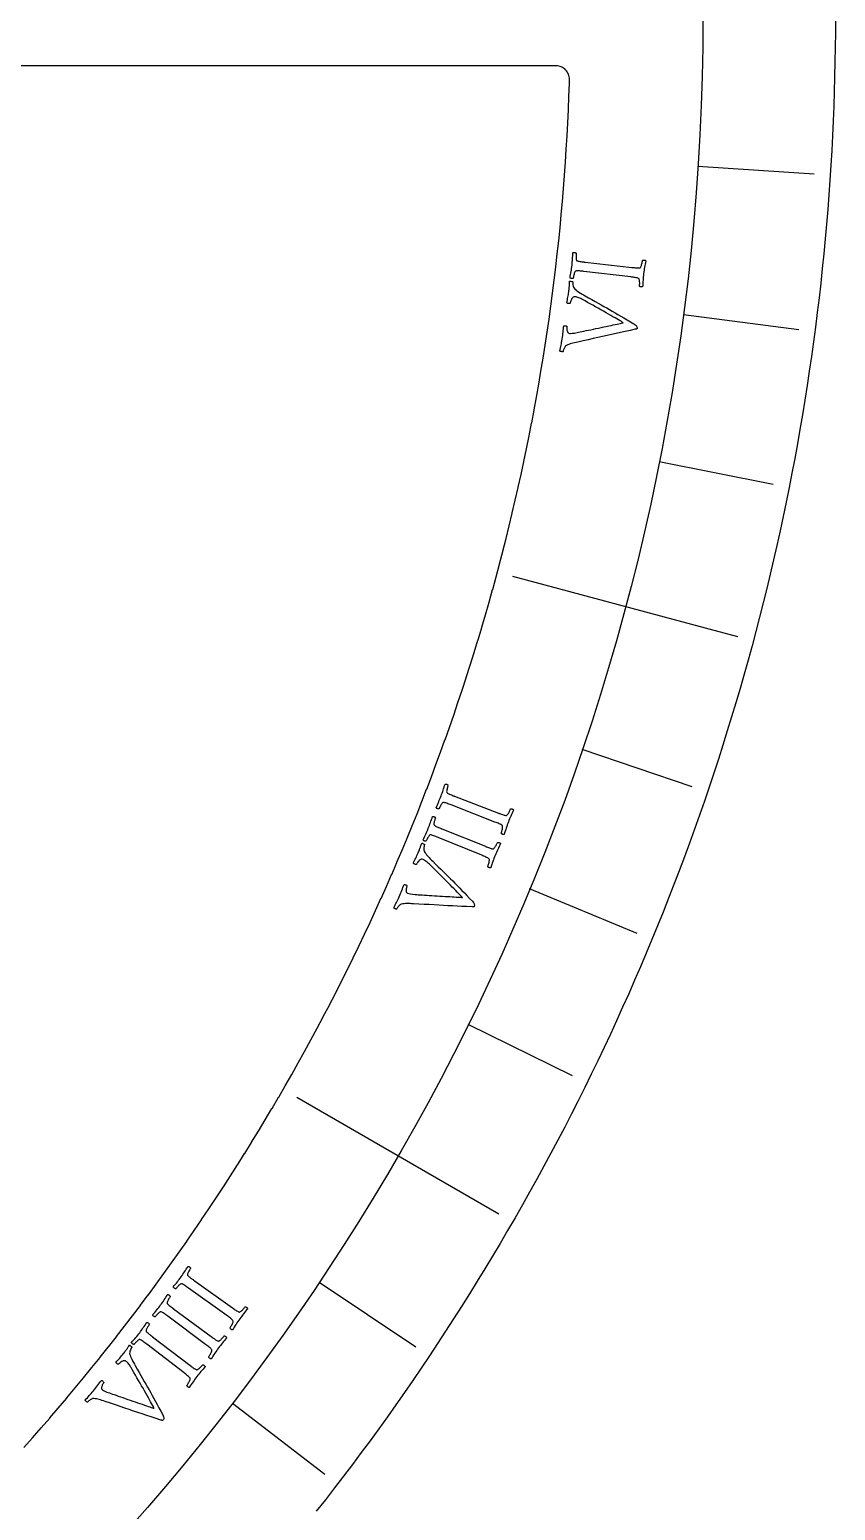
# Model space of a CAD drawing. Header units: millimetres. Extents: x -45 to 45, y -45 to 45.
# Drawn here: x 29.95 to 45, y -27.88 to -0.22 of the extents above; entities that cross this region are included whole.
import ezdxf

# ---------------------------------------------------------------- set-up
doc = ezdxf.new("R2010")
doc.units = ezdxf.units.MM
for name, color, linetype in [('CUT_INNER', 6, 'Continuous'), ('CUT_OUTER', 1, 'Continuous'), ('ENGRAVE', 7, 'Continuous'), ('ENGRAVE_FINE', 8, 'Continuous'), ('TEXT', 5, 'Continuous')]:
    doc.layers.add(name, color=color, linetype=linetype)

msp = doc.modelspace()

# ---------------------------------------------------------------- linework, layer by layer
at = {"layer": 'CUT_INNER'}
msp.add_lwpolyline([(29.8401, -26.7128), (30.0024, -26.5303), (30.0034, -26.5292), (30.1646, -26.3457), (30.1656, -26.3446), (30.3257, -26.1602), (30.3267, -26.159), (30.4857, -25.9736), (30.4867, -25.9724), (30.6445, -25.786), (30.6454, -25.7849), (30.8021, -25.5975), (30.8031, -25.5963), (30.9586, -25.408), (30.9596, -25.4069), (31.1139, -25.2176), (31.1149, -25.2164), (31.268, -25.0262), (31.269, -25.025), (31.421, -24.8339), (31.422, -24.8327), (31.5728, -24.6406), (31.5737, -24.6394), (31.7234, -24.4464), (31.7243, -24.4452), (31.8728, -24.2513), (31.8737, -24.2501), (32.021, -24.0553), (32.0219, -24.0541), (32.168, -23.8584), (32.1689, -23.8571), (32.3138, -23.6605), (32.3147, -23.6593), (32.4584, -23.4618), (32.4593, -23.4606), (32.6017, -23.2622), (32.6026, -23.261), (32.7438, -23.0617), (32.7447, -23.0605), (32.8847, -22.8604), (32.8856, -22.8591), (33.0244, -22.6582), (33.0252, -22.6569), (33.1628, -22.4551), (33.1636, -22.4539), (33.2999, -22.2512), (33.3008, -22.2499), (33.4358, -22.0465), (33.4367, -22.0452), (33.5705, -21.8409), (33.5713, -21.8396), (33.7039, -21.6345), (33.7047, -21.6332), (33.836, -21.4273), (33.8368, -21.426), (33.9668, -21.2193), (33.9676, -21.218), (34.0964, -21.0105), (34.0972, -21.0092), (34.2246, -20.8009), (34.2254, -20.7996), (34.3516, -20.5905), (34.3524, -20.5892), (34.4773, -20.3793), (34.4781, -20.378), (34.6017, -20.1674), (34.6025, -20.166), (34.7248, -19.9547), (34.7256, -19.9534), (34.8466, -19.7412), (34.8474, -19.7399), (34.9671, -19.5271), (34.9678, -19.5257), (35.0862, -19.3121), (35.087, -19.3108), (35.2041, -19.0965), (35.2048, -19.0951), (35.3206, -18.8801), (35.3213, -18.8788), (35.4358, -18.663), (35.4365, -18.6617), (35.5496, -18.4453), (35.5503, -18.4439), (35.6621, -18.2268), (35.6628, -18.2254), (35.7733, -18.0076), (35.774, -18.0062), (35.8831, -17.7878), (35.8838, -17.7864), (35.9916, -17.5673), (35.9922, -17.5659), (36.0987, -17.3461), (36.0994, -17.3447), (36.2044, -17.1243), (36.2051, -17.1229), (36.3088, -16.9018), (36.3095, -16.9004), (36.4119, -16.6787), (36.4125, -16.6773), (36.5135, -16.455), (36.5141, -16.4536), (36.6138, -16.2306), (36.6144, -16.2292), (36.7127, -16.0057), (36.7133, -16.0042), (36.8102, -15.7801), (36.8108, -15.7787), (36.9063, -15.5539), (36.9069, -15.5525), (37.0011, -15.3272), (37.0017, -15.3258), (37.0944, -15.0999), (37.095, -15.0984), (37.1864, -14.872), (37.187, -14.8705), (37.2769, -14.6435), (37.2775, -14.6421), (37.3661, -14.4145), (37.3666, -14.4131), (37.4538, -14.185), (37.4544, -14.1835), (37.5402, -13.9549), (37.5407, -13.9534), (37.6251, -13.7243), (37.6256, -13.7228), (37.7086, -13.4932), (37.7091, -13.4917), (37.7907, -13.2615), (37.7912, -13.2601), (37.8713, -13.0294), (37.8718, -13.028), (37.9506, -12.7968), (37.951, -12.7953), (38.0284, -12.5637), (38.0288, -12.5622), (38.1047, -12.3301), (38.1052, -12.3286), (38.1797, -12.0961), (38.1801, -12.0946), (38.2532, -11.8616), (38.2536, -11.8601), (38.3252, -11.6266), (38.3257, -11.6252), (38.3959, -11.3913), (38.3963, -11.3898), (38.465, -11.1554), (38.4655, -11.154), (38.5328, -10.9192), (38.5332, -10.9177), (38.599, -10.6826), (38.5994, -10.6811), (38.6638, -10.4455), (38.6642, -10.4441), (38.7272, -10.2081), (38.7276, -10.2066), (38.7891, -9.9703), (38.7895, -9.9688), (38.8496, -9.7321), (38.8499, -9.7306), (38.9085, -9.4935), (38.9089, -9.492), (38.9661, -9.2546), (38.9664, -9.2531), (39.0221, -9.0154), (39.0225, -9.0139), (39.0767, -8.7758), (39.077, -8.7743), (39.1298, -8.5358), (39.1301, -8.5343), (39.1814, -8.2956), (39.1818, -8.2941), (39.2316, -8.055), (39.2319, -8.0535), (39.2803, -7.8141), (39.2806, -7.8126), (39.3275, -7.573), (39.3278, -7.5714), (39.3732, -7.3315), (39.3735, -7.33), (39.4175, -7.0898), (39.4177, -7.0883), (39.4602, -6.8478), (39.4605, -6.8463), (39.5015, -6.6055), (39.5018, -6.604), (39.5413, -6.363), (39.5415, -6.3615), (39.5796, -6.1203), (39.5798, -6.1188), (39.6164, -5.8773), (39.6166, -5.8758), (39.6517, -5.6341), (39.6519, -5.6326), (39.6855, -5.3907), (39.6858, -5.3892), (39.7179, -5.1471), (39.7181, -5.1456), (39.7487, -4.9033), (39.7489, -4.9018), (39.778, -4.6593), (39.7782, -4.6578), (39.8059, -4.4152), (39.8061, -4.4136), (39.8322, -4.1708), (39.8324, -4.1693), (39.8571, -3.9263), (39.8572, -3.9248), (39.8804, -3.6817), (39.8806, -3.6802), (39.9023, -3.4369), (39.9024, -3.4354), (39.9226, -3.192), (39.9227, -3.1905), (39.9414, -2.947), (39.9415, -2.9455), (39.9588, -2.7019), (39.9589, -2.7004), (39.9746, -2.4567), (39.9747, -2.4551), (39.9889, -2.2113), (39.989, -2.2098), (40.0017, -1.9659), (40.0018, -1.9644), (40.013, -1.7204), (40.0131, -1.7189), (40.0228, -1.4749), (40.0229, -1.4734), (40.0311, -1.2293), (40.0312, -1.2278), (40.0331, -1.1569), (40.0326, -1.1319), (40.0295, -1.1072), (40.024, -1.0828), (40.0161, -1.0591), (40.0059, -1.0364), (39.9935, -1.0147), (39.9789, -0.9944), (39.9624, -0.9757), (39.9441, -0.9587), (39.9243, -0.9436), (39.903, -0.9305), (39.8805, -0.9197), (39.857, -0.9111), (39.8328, -0.905), (39.8082, -0.9012), (39.7832, -0.9), (29.2048, -0.9)], dxfattribs=at)
at = {"layer": 'CUT_OUTER'}
msp.add_lwpolyline([(45, 0), (44.9992, -0.2761), (44.9966, -0.5522), (44.9924, -0.8283), (44.9864, -1.1044), (44.9861, -1.1184), (44.9788, -1.3796), (44.9695, -1.6556), (44.9585, -1.9315), (44.9458, -2.2073), (44.9314, -2.483), (44.9154, -2.7587), (44.8976, -3.0342), (44.8781, -3.3096), (44.857, -3.5849), (44.8341, -3.8601), (44.8096, -4.1351), (44.7834, -4.41), (44.7555, -4.6847), (44.7259, -4.9592), (44.6946, -5.2336), (44.6617, -5.5077), (44.627, -5.7817), (44.5907, -6.0554), (44.5527, -6.3289), (44.5131, -6.6021), (44.4717, -6.8751), (44.4287, -7.1479), (44.384, -7.4203), (44.3376, -7.6925), (44.2896, -7.9644), (44.2399, -8.236), (44.1885, -8.5073), (44.1355, -8.7783), (44.0808, -9.049), (44.0244, -9.3193), (43.9664, -9.5892), (43.9068, -9.8588), (43.8454, -10.128), (43.7825, -10.3969), (43.7179, -10.6653), (43.6516, -10.9334), (43.5837, -11.201), (43.5141, -11.4682), (43.4429, -11.735), (43.3701, -12.0013), (43.2957, -12.2672), (43.2196, -12.5327), (43.1419, -12.7976), (43.0625, -13.0621), (42.9816, -13.3261), (42.899, -13.5895), (42.8148, -13.8525), (42.729, -14.115), (42.6416, -14.3769), (42.5526, -14.6382), (42.462, -14.8991), (42.3697, -15.1593), (42.2759, -15.419), (42.1805, -15.6781), (42.0835, -15.9366), (41.9849, -16.1946), (41.8848, -16.4519), (41.7831, -16.7086), (41.6797, -16.9646), (41.5749, -17.22), (41.4684, -17.4748), (41.3604, -17.7289), (41.2509, -17.9824), (41.1397, -18.2352), (41.0271, -18.4872), (40.9129, -18.7386), (40.7971, -18.9893), (40.6798, -19.2393), (40.561, -19.4885), (40.4407, -19.737), (40.3188, -19.9848), (40.1954, -20.2318), (40.0705, -20.4781), (39.9441, -20.7236), (39.8162, -20.9683), (39.6868, -21.2122), (39.5559, -21.4553), (39.4235, -21.6976), (39.2896, -21.9391), (39.1543, -22.1798), (39.0175, -22.4196), (38.8792, -22.6586), (38.7394, -22.8967), (38.5982, -23.134), (38.4555, -23.3704), (38.3114, -23.6059), (38.1658, -23.8405), (38.0188, -24.0742), (37.8704, -24.3071), (37.7205, -24.539), (37.5692, -24.77), (37.4166, -25), (37.2625, -25.2291), (37.1069, -25.4573), (36.95, -25.6845), (36.7918, -25.9107), (36.6321, -26.136), (36.471, -26.3603), (36.3086, -26.5836), (36.1448, -26.8059), (35.9796, -27.0271), (35.8131, -27.2474), (35.6453, -27.4666), (35.4761, -27.6848), (35.3055, -27.902)], dxfattribs=at)
at = {"layer": 'ENGRAVE'}
for points in [[(43.1769, -11.5692), (38.9751, -10.4433)], [(38.7113, -22.35), (34.9441, -20.175)]]:
    msp.add_lwpolyline(points, dxfattribs=at)
msp.add_circle((0, 0), 42.525, dxfattribs=at)
at = {"layer": 'ENGRAVE_FINE'}
for points in [[(44.6043, -2.9235), (42.434, -2.7813)], [(44.3176, -5.8345), (42.1612, -5.5506)], [(43.8411, -8.7205), (41.7079, -8.2962)], [(42.3278, -14.3683), (40.2682, -13.6692)], [(41.2974, -17.1059), (39.288, -16.2736)], [(40.0902, -19.7703), (38.1395, -18.8083)], [(37.1667, -24.834), (35.3582, -23.6256)], [(35.4629, -27.2116), (33.7374, -25.8876)]]:
    msp.add_lwpolyline(points, dxfattribs=at)
at = {"layer": 'TEXT'}
for points in [[(40.081, -4.6267), (40.0842, -4.5973), (40.087, -4.5681), (40.0892, -4.5394), (40.0911, -4.5109), (40.0927, -4.4824), (40.0946, -4.4532), (40.0966, -4.4233), (40.0989, -4.3929), (40.1042, -4.3899), (40.111, -4.3883), (40.1193, -4.3879), (40.1289, -4.3889), (40.1385, -4.3908), (40.1465, -4.3932), (40.1528, -4.396), (40.1575, -4.3993), (40.1568, -4.4067), (40.1563, -4.4168), (40.1559, -4.4294), (40.1556, -4.4447), (40.1556, -4.461), (40.156, -4.4768), (40.1569, -4.4922), (40.1582, -4.5071), (40.1603, -4.5203), (40.1635, -4.5305), (40.1679, -4.5377), (40.1733, -4.542), (40.1843, -4.546), (40.1968, -4.5495), (40.2111, -4.5526), (40.2269, -4.5553), (40.244, -4.5577), (40.2619, -4.56), (40.2805, -4.5623), (40.3, -4.5646), (40.3031, -4.565), (40.3063, -4.5653), (40.3094, -4.5657), (40.3125, -4.566), (40.3157, -4.5664), (40.3188, -4.5667), (40.322, -4.5671), (40.3251, -4.5674), (41.1972, -4.6662), (41.2004, -4.6666), (41.2035, -4.6669), (41.2066, -4.6673), (41.2098, -4.6676), (41.2129, -4.668), (41.2161, -4.6684), (41.2192, -4.6687), (41.2223, -4.6691), (41.2418, -4.6712), (41.2603, -4.6731), (41.2779, -4.6748), (41.2946, -4.6762), (41.3102, -4.6771), (41.3244, -4.6772), (41.3373, -4.6764), (41.3488, -4.6749), (41.3543, -4.6717), (41.3599, -4.6654), (41.3656, -4.6559), (41.3714, -4.6433), (41.3769, -4.6287), (41.3819, -4.6135), (41.3862, -4.5977), (41.39, -4.5813), (41.393, -4.5659), (41.3954, -4.5531), (41.3972, -4.5428), (41.3982, -4.5352), (41.4035, -4.5329), (41.4103, -4.5315), (41.4185, -4.5308), (41.4283, -4.531), (41.438, -4.5322), (41.4459, -4.5343), (41.4522, -4.5375), (41.4568, -4.5416), (41.4513, -4.5728), (41.446, -4.6033), (41.4409, -4.6331), (41.436, -4.6623), (41.4313, -4.6913), (41.427, -4.7208), (41.4229, -4.7508), (41.4192, -4.7812), (41.416, -4.8109), (41.4131, -4.8409), (41.4105, -4.8712), (41.4083, -4.9018), (41.4063, -4.9327), (41.4044, -4.9639), (41.4025, -4.9954), (41.4007, -5.0272), (41.3953, -5.0302), (41.3885, -5.0319), (41.3802, -5.0321), (41.3706, -5.031), (41.361, -5.029), (41.3531, -5.0265), (41.3468, -5.0235), (41.3422, -5.0201), (41.3429, -5.0124), (41.3436, -5.0021), (41.3442, -4.9891), (41.3447, -4.9734), (41.3448, -4.9565), (41.3442, -4.9399), (41.3429, -4.9237), (41.3409, -4.9077), (41.3381, -4.8937), (41.3347, -4.8832), (41.3307, -4.8763), (41.3259, -4.8729), (41.3129, -4.8675), (41.2979, -4.8629), (41.281, -4.859), (41.2622, -4.8558), (41.242, -4.8529), (41.221, -4.8501), (41.1992, -4.8473), (41.1766, -4.8446), (40.3049, -4.7421), (40.2823, -4.7395), (40.2602, -4.7371), (40.2388, -4.7349), (40.2181, -4.7329), (40.1985, -4.7316), (40.1809, -4.7314), (40.1651, -4.7323), (40.1511, -4.7343), (40.1449, -4.7364), (40.1391, -4.742), (40.1336, -4.7511), (40.1286, -4.7638), (40.1238, -4.7785), (40.1195, -4.7936), (40.1154, -4.8091), (40.1117, -4.825), (40.1085, -4.8399), (40.106, -4.8523), (40.1042, -4.8622), (40.1031, -4.8696), (40.0978, -4.8718), (40.0911, -4.8731), (40.0828, -4.8736), (40.073, -4.8732), (40.0634, -4.872), (40.0554, -4.8698), (40.0492, -4.8666), (40.0446, -4.8625), (40.0494, -4.8322), (40.0543, -4.8021), (40.0593, -4.7723), (40.0643, -4.7427), (40.0691, -4.7134), (40.0736, -4.6843), (40.0775, -4.6554), (40.081, -4.6267)], [(39.8979, -6.0043), (39.9026, -5.972), (39.9067, -5.9402), (39.9104, -5.9087), (39.9136, -5.8778), (39.9165, -5.8472), (39.9196, -5.8169), (39.9227, -5.7868), (39.9259, -5.757), (39.9312, -5.756), (39.9385, -5.756), (39.9476, -5.7568), (39.9586, -5.7586), (39.9691, -5.761), (39.9767, -5.7636), (39.9816, -5.7664), (39.9836, -5.7695), (39.9831, -5.775), (39.9829, -5.7832), (39.983, -5.7942), (39.9833, -5.8079), (39.9843, -5.823), (39.9864, -5.8378), (39.9896, -5.8524), (39.9939, -5.8667), (40, -5.8794), (40.0084, -5.8892), (40.0193, -5.8958), (40.0327, -5.8995), (40.0541, -5.9003), (40.0851, -5.8978), (40.1256, -5.892), (40.1756, -5.8829), (40.2016, -5.8776), (40.2317, -5.8715), (40.2658, -5.8645), (40.3038, -5.8566), (40.3449, -5.8481), (40.388, -5.8391), (40.4331, -5.8298), (40.4803, -5.8201), (40.5285, -5.8101), (40.5767, -5.8), (40.625, -5.7896), (40.6733, -5.7791), (40.7206, -5.7688), (40.7659, -5.7589), (40.8094, -5.7495), (40.8509, -5.7407), (40.8896, -5.7324), (40.9246, -5.725), (40.9558, -5.7183), (40.9834, -5.7124), (41.0062, -5.7076), (41.0231, -5.7039), (41.0342, -5.7013), (41.0393, -5.7), (41.0327, -5.6957), (41.0205, -5.6883), (41.0028, -5.6777), (40.9795, -5.664), (40.9517, -5.6477), (40.9203, -5.6295), (40.8853, -5.6094), (40.8466, -5.5873), (40.8052, -5.5637), (40.7616, -5.5389), (40.716, -5.513), (40.6682, -5.4859), (40.6192, -5.4581), (40.5697, -5.4303), (40.5199, -5.4022), (40.4697, -5.3741), (40.4201, -5.3464), (40.3719, -5.3195), (40.3251, -5.2936), (40.2798, -5.2685), (40.2627, -5.2592), (40.2451, -5.2504), (40.2268, -5.242), (40.2079, -5.2341), (40.1894, -5.2271), (40.1724, -5.2216), (40.1567, -5.2177), (40.1424, -5.2152), (40.1266, -5.2148), (40.1123, -5.2183), (40.0997, -5.2254), (40.0888, -5.2362), (40.0792, -5.2493), (40.0709, -5.263), (40.0639, -5.2774), (40.058, -5.2924), (40.0534, -5.3067), (40.0498, -5.3186), (40.0473, -5.3282), (40.0459, -5.3355), (40.0421, -5.3386), (40.036, -5.3404), (40.0275, -5.3408), (40.0167, -5.3399), (40.0057, -5.3379), (39.9969, -5.3352), (39.9901, -5.3317), (39.9854, -5.3274), (39.9902, -5.3004), (39.9949, -5.2742), (39.9996, -5.2488), (40.0044, -5.2242), (40.009, -5.1995), (40.0133, -5.174), (40.0173, -5.1477), (40.0209, -5.1206), (40.0237, -5.0983), (40.026, -5.0785), (40.0279, -5.0611), (40.0293, -5.046), (40.0305, -5.0322), (40.0315, -5.0186), (40.0323, -5.005), (40.033, -4.9916), (40.0337, -4.9774), (40.0346, -4.9617), (40.0357, -4.9445), (40.0369, -4.9258), (40.0423, -4.9248), (40.0498, -4.9248), (40.0592, -4.9258), (40.0706, -4.9278), (40.0814, -4.9303), (40.0891, -4.9327), (40.0936, -4.9349), (40.0949, -4.9371), (40.0945, -4.9452), (40.095, -4.9575), (40.0963, -4.974), (40.0984, -4.9945), (40.1023, -5.0162), (40.1091, -5.0361), (40.1188, -5.0541), (40.1313, -5.0703), (40.1432, -5.0819), (40.1602, -5.0955), (40.1824, -5.1113), (40.2098, -5.1291), (40.2394, -5.1476), (40.2686, -5.165), (40.2971, -5.1816), (40.3252, -5.1971), (40.3902, -5.2331), (40.4524, -5.2677), (40.5119, -5.3009), (40.5686, -5.3326), (40.6235, -5.3633), (40.6773, -5.3938), (40.7301, -5.4239), (40.7819, -5.4536), (40.8336, -5.4835), (40.8863, -5.514), (40.94, -5.5451), (40.9947, -5.5767), (41.0512, -5.6097), (41.1107, -5.6448), (41.1731, -5.6819), (41.2383, -5.7212), (41.2553, -5.7323), (41.2692, -5.7434), (41.2799, -5.7545), (41.2874, -5.7655), (41.2923, -5.7765), (41.2955, -5.7873), (41.2968, -5.798), (41.2962, -5.8086), (41.2949, -5.8115), (41.292, -5.8139), (41.2874, -5.8158), (41.2812, -5.8172), (41.2746, -5.8184), (41.2689, -5.8198), (41.2641, -5.8212), (41.2602, -5.8228), (41.1662, -5.8443), (41.0754, -5.8648), (40.9877, -5.8845), (40.9032, -5.9033), (40.8199, -5.9216), (40.736, -5.9401), (40.6513, -5.9585), (40.5659, -5.977), (40.478, -5.9961), (40.3856, -6.0164), (40.2888, -6.0379), (40.1875, -6.0605), (40.1564, -6.0672), (40.1269, -6.0741), (40.0989, -6.081), (40.0726, -6.088), (40.0475, -6.0955), (40.0234, -6.1038), (40.0002, -6.1128), (39.9779, -6.1226), (39.969, -6.1275), (39.9606, -6.1346), (39.9527, -6.1438), (39.9452, -6.1551), (39.9384, -6.1676), (39.9323, -6.18), (39.9271, -6.1924), (39.9226, -6.2048), (39.919, -6.2164), (39.9161, -6.2264), (39.9139, -6.2349), (39.9126, -6.2418), (39.9107, -6.2424), (39.9053, -6.2422), (39.8965, -6.2412), (39.8842, -6.2394), (39.8718, -6.2373), (39.8627, -6.2355), (39.8569, -6.234), (39.8544, -6.2327), (39.8606, -6.1998), (39.8665, -6.1698), (39.8721, -6.1428), (39.8773, -6.1187), (39.8824, -6.0946), (39.8876, -6.0675), (39.8927, -6.0374), (39.8979, -6.0043)], [(37.6361, -14.5403), (37.6466, -14.5125), (37.6565, -14.4851), (37.666, -14.4578), (37.6749, -14.4307), (37.6837, -14.4035), (37.6928, -14.3757), (37.7023, -14.3473), (37.7121, -14.3184), (37.718, -14.3169), (37.725, -14.317), (37.7331, -14.3187), (37.7422, -14.3221), (37.751, -14.3264), (37.7581, -14.3306), (37.7635, -14.3349), (37.7672, -14.3393), (37.7647, -14.3464), (37.7617, -14.3559), (37.7581, -14.3681), (37.754, -14.3828), (37.7499, -14.3985), (37.7463, -14.414), (37.7433, -14.4291), (37.7408, -14.4438), (37.7396, -14.4571), (37.7401, -14.4678), (37.7425, -14.4759), (37.7467, -14.4814), (37.7563, -14.488), (37.7676, -14.4946), (37.7806, -14.5012), (37.7952, -14.5077), (37.8112, -14.5143), (37.8279, -14.5211), (37.8454, -14.528), (37.8636, -14.5351), (37.8666, -14.5362), (37.8695, -14.5374), (37.8725, -14.5385), (37.8754, -14.5396), (37.8784, -14.5408), (37.8813, -14.5419), (37.8843, -14.543), (37.8872, -14.5442), (38.7066, -14.8587), (38.7096, -14.8598), (38.7125, -14.861), (38.7155, -14.8621), (38.7184, -14.8632), (38.7214, -14.8644), (38.7243, -14.8655), (38.7273, -14.8666), (38.7302, -14.8678), (38.7485, -14.8747), (38.7659, -14.8812), (38.7826, -14.8872), (38.7984, -14.8928), (38.8133, -14.8976), (38.827, -14.9012), (38.8396, -14.9037), (38.8512, -14.9051), (38.8573, -14.9035), (38.8643, -14.8988), (38.8722, -14.891), (38.881, -14.8802), (38.89, -14.8675), (38.8986, -14.854), (38.9068, -14.8398), (38.9145, -14.8249), (38.9214, -14.8107), (38.9269, -14.7989), (38.9311, -14.7895), (38.9341, -14.7824), (38.9397, -14.7815), (38.9467, -14.7817), (38.9548, -14.7832), (38.9643, -14.7859), (38.9733, -14.7894), (38.9805, -14.7935), (38.9858, -14.7981), (38.9892, -14.8033), (38.976, -14.832), (38.9633, -14.8602), (38.9508, -14.8878), (38.9387, -14.9148), (38.9269, -14.9418), (38.9153, -14.9693), (38.9039, -14.9972), (38.8927, -15.0257), (38.8821, -15.0537), (38.8718, -15.082), (38.8617, -15.1107), (38.8518, -15.1398), (38.8421, -15.1692), (38.8324, -15.1989), (38.8227, -15.2289), (38.813, -15.2592), (38.807, -15.2608), (38.8, -15.2606), (38.7919, -15.2588), (38.7829, -15.2553), (38.7741, -15.251), (38.7671, -15.2466), (38.7618, -15.2421), (38.7581, -15.2376), (38.7608, -15.2304), (38.764, -15.2206), (38.7678, -15.2081), (38.7723, -15.193), (38.7766, -15.1767), (38.7802, -15.1605), (38.783, -15.1445), (38.785, -15.1285), (38.7859, -15.1143), (38.7853, -15.1033), (38.7831, -15.0955), (38.7793, -15.091), (38.7681, -15.0826), (38.7548, -15.0744), (38.7394, -15.0663), (38.722, -15.0585), (38.7031, -15.0507), (38.6835, -15.0427), (38.6631, -15.0345), (38.6419, -15.0262), (37.8239, -14.7081), (37.8026, -14.6999), (37.7819, -14.6921), (37.7617, -14.6846), (37.7421, -14.6774), (37.7235, -14.6712), (37.7065, -14.6666), (37.691, -14.6635), (37.6769, -14.662), (37.6704, -14.6625), (37.6634, -14.6664), (37.6558, -14.6739), (37.6477, -14.6849), (37.6394, -14.6979), (37.6314, -14.7114), (37.6236, -14.7254), (37.616, -14.7399), (37.6092, -14.7536), (37.6037, -14.7649), (37.5994, -14.7741), (37.5965, -14.7809), (37.5909, -14.7817), (37.584, -14.7813), (37.5758, -14.7796), (37.5665, -14.7769), (37.5574, -14.7732), (37.5503, -14.7691), (37.545, -14.7645), (37.5417, -14.7594), (37.5539, -14.7312), (37.5662, -14.7033), (37.5785, -14.6757), (37.5908, -14.6484), (37.6028, -14.6212), (37.6144, -14.5941), (37.6255, -14.5671), (37.6361, -14.5403)], [(37.3971, -15.1444), (37.408, -15.1168), (37.4184, -15.0895), (37.4283, -15.0624), (37.4376, -15.0355), (37.4469, -15.0084), (37.4565, -14.9807), (37.4664, -14.9525), (37.4766, -14.9238), (37.4826, -14.9223), (37.4896, -14.9225), (37.4976, -14.9244), (37.5067, -14.928), (37.5154, -14.9323), (37.5224, -14.9367), (37.5278, -14.9411), (37.5314, -14.9456), (37.5288, -14.9526), (37.5256, -14.9621), (37.5219, -14.9742), (37.5175, -14.9888), (37.5132, -15.0045), (37.5094, -15.0199), (37.5061, -15.0349), (37.5034, -15.0497), (37.5019, -15.0629), (37.5023, -15.0736), (37.5045, -15.0817), (37.5087, -15.0873), (37.5181, -15.0941), (37.5293, -15.1009), (37.5422, -15.1076), (37.5567, -15.1144), (37.5726, -15.1213), (37.5892, -15.1283), (37.6065, -15.1355), (37.6247, -15.1429), (37.6276, -15.1441), (37.6306, -15.1452), (37.6335, -15.1464), (37.6364, -15.1476), (37.6394, -15.1488), (37.6423, -15.1499), (37.6452, -15.1511), (37.6481, -15.1523), (38.4624, -15.48), (38.4653, -15.4812), (38.4682, -15.4824), (38.4712, -15.4836), (38.4741, -15.4847), (38.477, -15.4859), (38.48, -15.4871), (38.4829, -15.4883), (38.4858, -15.4894), (38.504, -15.4967), (38.5213, -15.5034), (38.5378, -15.5097), (38.5536, -15.5156), (38.5684, -15.5206), (38.582, -15.5245), (38.5946, -15.5272), (38.6061, -15.5287), (38.6123, -15.5272), (38.6194, -15.5226), (38.6274, -15.515), (38.6364, -15.5043), (38.6456, -15.4917), (38.6544, -15.4784), (38.6628, -15.4643), (38.6708, -15.4495), (38.6779, -15.4355), (38.6836, -15.4238), (38.688, -15.4144), (38.691, -15.4073), (38.6967, -15.4065), (38.7036, -15.4069), (38.7118, -15.4085), (38.7211, -15.4113), (38.7301, -15.415), (38.7373, -15.4192), (38.7425, -15.4239), (38.7458, -15.4291), (38.7322, -15.4577), (38.719, -15.4856), (38.7061, -15.513), (38.6935, -15.5398), (38.6813, -15.5666), (38.6692, -15.5939), (38.6574, -15.6217), (38.6457, -15.65), (38.6347, -15.6778), (38.6239, -15.7059), (38.6133, -15.7344), (38.603, -15.7634), (38.5928, -15.7926), (38.5827, -15.8222), (38.5725, -15.852), (38.5623, -15.8822), (38.5563, -15.8836), (38.5492, -15.8834), (38.5412, -15.8815), (38.5322, -15.8778), (38.5235, -15.8733), (38.5166, -15.8688), (38.5113, -15.8643), (38.5078, -15.8597), (38.5105, -15.8525), (38.5139, -15.8427), (38.5179, -15.8303), (38.5226, -15.8153), (38.5272, -15.7991), (38.5311, -15.783), (38.5341, -15.767), (38.5364, -15.7511), (38.5375, -15.7368), (38.5371, -15.7258), (38.535, -15.718), (38.5313, -15.7135), (38.5202, -15.7049), (38.507, -15.6964), (38.4918, -15.6881), (38.4745, -15.68), (38.4558, -15.6719), (38.4363, -15.6636), (38.416, -15.6551), (38.395, -15.6465), (37.5822, -15.3152), (37.561, -15.3067), (37.5404, -15.2985), (37.5204, -15.2907), (37.5009, -15.2832), (37.4824, -15.2767), (37.4655, -15.2718), (37.45, -15.2685), (37.436, -15.2668), (37.4294, -15.2671), (37.4223, -15.271), (37.4146, -15.2783), (37.4064, -15.2892), (37.3979, -15.3021), (37.3897, -15.3154), (37.3816, -15.3293), (37.3738, -15.3437), (37.3668, -15.3572), (37.361, -15.3685), (37.3567, -15.3776), (37.3537, -15.3844), (37.348, -15.385), (37.3411, -15.3845), (37.333, -15.3828), (37.3237, -15.3798), (37.3147, -15.376), (37.3076, -15.3718), (37.3024, -15.3671), (37.2992, -15.3619), (37.3119, -15.334), (37.3246, -15.3063), (37.3373, -15.2789), (37.3501, -15.2517), (37.3625, -15.2248), (37.3745, -15.1979), (37.3861, -15.1711), (37.3971, -15.1444)], [(36.8534, -16.4233), (36.8665, -16.3934), (36.879, -16.3638), (36.8909, -16.3345), (36.9022, -16.3055), (36.9132, -16.2768), (36.9242, -16.2484), (36.9352, -16.2203), (36.9462, -16.1924), (36.9517, -16.1929), (36.9587, -16.1948), (36.9672, -16.198), (36.9773, -16.2027), (36.9868, -16.2077), (36.9935, -16.2123), (36.9974, -16.2163), (36.9985, -16.2198), (36.9967, -16.225), (36.9943, -16.2328), (36.9914, -16.2435), (36.9881, -16.2568), (36.985, -16.2716), (36.9831, -16.2864), (36.9823, -16.3013), (36.9826, -16.3163), (36.985, -16.3302), (36.9906, -16.3418), (36.9993, -16.3511), (37.0112, -16.3582), (37.0317, -16.3647), (37.0621, -16.3706), (37.1027, -16.3758), (37.1533, -16.3803), (37.1799, -16.3822), (37.2105, -16.3843), (37.2452, -16.3866), (37.284, -16.3891), (37.3258, -16.3919), (37.3697, -16.3947), (37.4157, -16.3978), (37.4638, -16.401), (37.5129, -16.4042), (37.5621, -16.4073), (37.6114, -16.4102), (37.6607, -16.413), (37.709, -16.4156), (37.7554, -16.4182), (37.7998, -16.4207), (37.8421, -16.4232), (37.8816, -16.4256), (37.9173, -16.4278), (37.9492, -16.4297), (37.9774, -16.4314), (38.0007, -16.4328), (38.018, -16.4337), (38.0293, -16.4342), (38.0346, -16.4343), (38.0293, -16.4284), (38.0196, -16.418), (38.0053, -16.4031), (37.9865, -16.3837), (37.9641, -16.3606), (37.9386, -16.3346), (37.9103, -16.3059), (37.8789, -16.2743), (37.8453, -16.2405), (37.8099, -16.205), (37.7728, -16.1678), (37.734, -16.129), (37.6941, -16.0892), (37.6539, -16.0491), (37.6134, -16.0088), (37.5725, -15.9683), (37.532, -15.9283), (37.4927, -15.8896), (37.4546, -15.8521), (37.4176, -15.8159), (37.4036, -15.8024), (37.3889, -15.7892), (37.3735, -15.7763), (37.3575, -15.7636), (37.3415, -15.752), (37.3266, -15.7421), (37.3125, -15.7341), (37.2994, -15.7279), (37.2842, -15.7234), (37.2696, -15.7229), (37.2555, -15.7264), (37.2421, -15.7339), (37.2294, -15.7439), (37.2178, -15.7549), (37.2071, -15.7669), (37.1975, -15.7799), (37.1892, -15.7923), (37.1825, -15.8029), (37.1776, -15.8115), (37.1743, -15.8181), (37.1698, -15.8201), (37.1635, -15.8202), (37.1552, -15.8184), (37.145, -15.8146), (37.1349, -15.8097), (37.1271, -15.8047), (37.1215, -15.7996), (37.1182, -15.7942), (37.1299, -15.7695), (37.1414, -15.7455), (37.1528, -15.7223), (37.1639, -15.6998), (37.175, -15.6772), (37.1859, -15.6538), (37.1968, -15.6295), (37.2075, -15.6044), (37.2161, -15.5836), (37.2237, -15.5651), (37.2301, -15.5488), (37.2355, -15.5347), (37.2403, -15.5217), (37.2449, -15.5088), (37.2493, -15.496), (37.2535, -15.4832), (37.258, -15.4698), (37.263, -15.4549), (37.2686, -15.4386), (37.2749, -15.4208), (37.2804, -15.4213), (37.2875, -15.4233), (37.2963, -15.4268), (37.3068, -15.4318), (37.3165, -15.4371), (37.3233, -15.4414), (37.327, -15.4448), (37.3277, -15.4472), (37.3252, -15.455), (37.3224, -15.467), (37.3192, -15.4831), (37.3158, -15.5035), (37.3138, -15.5255), (37.315, -15.5464), (37.3195, -15.5664), (37.3273, -15.5853), (37.3357, -15.5996), (37.3484, -15.6173), (37.3656, -15.6384), (37.3872, -15.6629), (37.4109, -15.6886), (37.4343, -15.7132), (37.4575, -15.7368), (37.4804, -15.7592), (37.5334, -15.8113), (37.5841, -15.8612), (37.6327, -15.909), (37.6789, -15.9547), (37.7236, -15.9989), (37.7673, -16.0426), (37.8102, -16.0857), (37.8522, -16.1282), (37.8941, -16.1708), (37.9367, -16.2142), (37.9802, -16.2585), (38.0244, -16.3036), (38.0702, -16.3505), (38.1181, -16.4001), (38.1683, -16.4525), (38.2207, -16.5078), (38.2342, -16.523), (38.2446, -16.5374), (38.2519, -16.5509), (38.2562, -16.5636), (38.2581, -16.5755), (38.2582, -16.5867), (38.2566, -16.5974), (38.2532, -16.6074), (38.2512, -16.6099), (38.2478, -16.6114), (38.2428, -16.6121), (38.2364, -16.6117), (38.2297, -16.6111), (38.2239, -16.6109), (38.2189, -16.6111), (38.2147, -16.6116), (38.1184, -16.6072), (38.0254, -16.6028), (37.9357, -16.5983), (37.8492, -16.5939), (37.7641, -16.5894), (37.6782, -16.5848), (37.5917, -16.58), (37.5045, -16.5751), (37.4146, -16.5701), (37.3202, -16.565), (37.2211, -16.5599), (37.1175, -16.5546), (37.0857, -16.5528), (37.0554, -16.5516), (37.0267, -16.5508), (36.9994, -16.5506), (36.9732, -16.5511), (36.9478, -16.5526), (36.923, -16.5551), (36.8989, -16.5587), (36.889, -16.561), (36.8791, -16.5656), (36.869, -16.5723), (36.8587, -16.5813), (36.8488, -16.5914), (36.8397, -16.6018), (36.8313, -16.6123), (36.8237, -16.6231), (36.8171, -16.6333), (36.8116, -16.6422), (36.8073, -16.6498), (36.8042, -16.6561), (36.8022, -16.6562), (36.7971, -16.6545), (36.7889, -16.6512), (36.7775, -16.6462), (36.7661, -16.6409), (36.7578, -16.6368), (36.7526, -16.6337), (36.7505, -16.6318), (36.7653, -16.6017), (36.779, -16.5744), (36.7916, -16.5499), (36.8031, -16.5281), (36.8144, -16.5062), (36.8266, -16.4814), (36.8396, -16.4538), (36.8534, -16.4233)], [(32.7808, -23.5226), (32.7979, -23.4984), (32.8145, -23.4743), (32.8304, -23.4503), (32.8459, -23.4263), (32.8612, -23.4021), (32.877, -23.3775), (32.8933, -23.3524), (32.9101, -23.3269), (32.9162, -23.3269), (32.9229, -23.3288), (32.9303, -23.3325), (32.9383, -23.3381), (32.9457, -23.3444), (32.9515, -23.3503), (32.9557, -23.3558), (32.9581, -23.361), (32.954, -23.3672), (32.9487, -23.3757), (32.9422, -23.3866), (32.9345, -23.3997), (32.9266, -23.414), (32.9192, -23.428), (32.9125, -23.4419), (32.9064, -23.4556), (32.9018, -23.4681), (32.8997, -23.4786), (32.9, -23.487), (32.9027, -23.4934), (32.9103, -23.5022), (32.9196, -23.5114), (32.9305, -23.5211), (32.943, -23.5311), (32.9568, -23.5415), (32.9713, -23.5522), (32.9865, -23.5633), (33.0024, -23.5747), (33.005, -23.5766), (33.0075, -23.5784), (33.0101, -23.5802), (33.0127, -23.5821), (33.0152, -23.5839), (33.0178, -23.5857), (33.0204, -23.5876), (33.0229, -23.5894), (33.7371, -24.0996), (33.7397, -24.1014), (33.7423, -24.1033), (33.7449, -24.1051), (33.7474, -24.1069), (33.75, -24.1088), (33.7526, -24.1106), (33.7551, -24.1124), (33.7577, -24.1143), (33.7736, -24.1256), (33.7889, -24.1362), (33.8035, -24.1463), (33.8174, -24.1556), (33.8306, -24.164), (33.843, -24.171), (33.8546, -24.1766), (33.8654, -24.1808), (33.8717, -24.1807), (33.8797, -24.178), (33.8893, -24.1724), (33.9005, -24.1642), (33.9125, -24.1541), (33.9242, -24.1432), (33.9356, -24.1315), (33.9469, -24.119), (33.957, -24.1071), (33.9654, -24.097), (33.9718, -24.0889), (33.9765, -24.0828), (33.9822, -24.0833), (33.9888, -24.0854), (33.9964, -24.0888), (34.0048, -24.0937), (34.0127, -24.0994), (34.0186, -24.1052), (34.0226, -24.111), (34.0245, -24.1169), (34.0046, -24.1414), (33.9852, -24.1655), (33.9662, -24.1891), (33.9477, -24.2122), (33.9295, -24.2353), (33.9114, -24.259), (33.8933, -24.2832), (33.8753, -24.308), (33.8581, -24.3323), (33.8409, -24.3572), (33.824, -24.3824), (33.8071, -24.4081), (33.7903, -24.4341), (33.7735, -24.4605), (33.7566, -24.4871), (33.7396, -24.5139), (33.7334, -24.514), (33.7266, -24.5121), (33.7193, -24.5083), (33.7114, -24.5026), (33.704, -24.4962), (33.6983, -24.4902), (33.6942, -24.4846), (33.6919, -24.4793), (33.6962, -24.473), (33.7018, -24.4642), (33.7087, -24.4531), (33.7167, -24.4397), (33.725, -24.425), (33.7326, -24.4102), (33.7393, -24.3954), (33.7453, -24.3805), (33.7497, -24.3669), (33.7519, -24.3561), (33.7517, -24.348), (33.7492, -24.3427), (33.7404, -24.3317), (33.7296, -24.3204), (33.7167, -24.3088), (33.7018, -24.2968), (33.6856, -24.2845), (33.6686, -24.2719), (33.6509, -24.2589), (33.6325, -24.2455), (32.9205, -23.7322), (32.9019, -23.7189), (32.8838, -23.7061), (32.8662, -23.6938), (32.849, -23.682), (32.8326, -23.6713), (32.8172, -23.6626), (32.803, -23.6557), (32.7898, -23.6507), (32.7834, -23.6495), (32.7756, -23.6516), (32.7663, -23.6569), (32.7557, -23.6655), (32.7445, -23.676), (32.7333, -23.6871), (32.7222, -23.6987), (32.7113, -23.7108), (32.7012, -23.7223), (32.693, -23.7319), (32.6866, -23.7397), (32.6821, -23.7456), (32.6764, -23.7449), (32.6699, -23.7428), (32.6624, -23.7392), (32.654, -23.7341), (32.6462, -23.7284), (32.6403, -23.7226), (32.6364, -23.7168), (32.6344, -23.711), (32.6534, -23.6868), (32.6722, -23.6629), (32.6911, -23.6392), (32.7098, -23.6159), (32.7283, -23.5926), (32.7463, -23.5693), (32.7638, -23.546), (32.7808, -23.5226)], [(32.3978, -24.0474), (32.4153, -24.0235), (32.4323, -23.9996), (32.4486, -23.9758), (32.4644, -23.9521), (32.4802, -23.9282), (32.4964, -23.9038), (32.5131, -23.879), (32.5302, -23.8538), (32.5363, -23.8539), (32.543, -23.8559), (32.5503, -23.8597), (32.5582, -23.8654), (32.5656, -23.8718), (32.5713, -23.8778), (32.5753, -23.8834), (32.5777, -23.8886), (32.5735, -23.8948), (32.568, -23.9032), (32.5613, -23.914), (32.5535, -23.927), (32.5453, -23.9411), (32.5377, -23.955), (32.5308, -23.9688), (32.5245, -23.9824), (32.5197, -23.9948), (32.5174, -24.0053), (32.5175, -24.0137), (32.5202, -24.0201), (32.5276, -24.0291), (32.5367, -24.0384), (32.5475, -24.0482), (32.5599, -24.0584), (32.5735, -24.0691), (32.5878, -24.08), (32.6028, -24.0914), (32.6185, -24.1031), (32.6211, -24.1049), (32.6236, -24.1068), (32.6261, -24.1087), (32.6287, -24.1106), (32.6312, -24.1124), (32.6338, -24.1143), (32.6363, -24.1162), (32.6388, -24.1181), (33.3447, -24.6397), (33.3473, -24.6416), (33.3498, -24.6434), (33.3524, -24.6453), (33.3549, -24.6472), (33.3574, -24.6491), (33.36, -24.6509), (33.3625, -24.6528), (33.3651, -24.6547), (33.3808, -24.6663), (33.3959, -24.6772), (33.4103, -24.6874), (33.4241, -24.697), (33.4371, -24.7056), (33.4494, -24.7128), (33.4609, -24.7185), (33.4717, -24.7229), (33.478, -24.723), (33.486, -24.7203), (33.4957, -24.715), (33.5071, -24.7069), (33.5191, -24.697), (33.531, -24.6863), (33.5427, -24.6748), (33.5541, -24.6625), (33.5645, -24.6507), (33.573, -24.6408), (33.5796, -24.6328), (33.5843, -24.6267), (33.59, -24.6274), (33.5966, -24.6295), (33.6041, -24.6331), (33.6124, -24.6381), (33.6203, -24.644), (33.6261, -24.6498), (33.6299, -24.6557), (33.6318, -24.6616), (33.6115, -24.6858), (33.5917, -24.7095), (33.5723, -24.7328), (33.5535, -24.7556), (33.5349, -24.7785), (33.5164, -24.8019), (33.4979, -24.8258), (33.4795, -24.8502), (33.4619, -24.8743), (33.4444, -24.8989), (33.427, -24.9239), (33.4097, -24.9493), (33.3925, -24.975), (33.3753, -25.0011), (33.3579, -25.0274), (33.3405, -25.054), (33.3343, -25.0539), (33.3276, -25.052), (33.3203, -25.0481), (33.3125, -25.0423), (33.3052, -25.0357), (33.2996, -25.0296), (33.2956, -25.0239), (33.2934, -25.0186), (33.2978, -25.0124), (33.3036, -25.0037), (33.3106, -24.9927), (33.3189, -24.9794), (33.3274, -24.9648), (33.3352, -24.9502), (33.3421, -24.9354), (33.3484, -24.9206), (33.353, -24.9072), (33.3553, -24.8964), (33.3553, -24.8883), (33.3529, -24.883), (33.3443, -24.8718), (33.3336, -24.8604), (33.321, -24.8485), (33.3063, -24.8363), (33.2902, -24.8238), (33.2734, -24.8108), (33.2559, -24.7975), (33.2377, -24.7839), (32.5341, -24.2592), (32.5157, -24.2456), (32.4978, -24.2325), (32.4804, -24.2199), (32.4634, -24.2078), (32.4472, -24.1969), (32.432, -24.1879), (32.4178, -24.1808), (32.4047, -24.1756), (32.3983, -24.1743), (32.3905, -24.1762), (32.3812, -24.1814), (32.3704, -24.1899), (32.359, -24.2002), (32.3477, -24.2111), (32.3364, -24.2225), (32.3252, -24.2345), (32.315, -24.2458), (32.3067, -24.2553), (32.3002, -24.2629), (32.2955, -24.2688), (32.2899, -24.268), (32.2833, -24.2657), (32.2759, -24.262), (32.2676, -24.2568), (32.2599, -24.2509), (32.2541, -24.2451), (32.2503, -24.2392), (32.2484, -24.2334), (32.2677, -24.2095), (32.287, -24.1859), (32.3062, -24.1625), (32.3253, -24.1395), (32.3442, -24.1165), (32.3626, -24.0935), (32.3804, -24.0705), (32.3978, -24.0474)], [(32.0065, -24.5659), (32.0243, -24.5423), (32.0416, -24.5187), (32.0584, -24.4952), (32.0745, -24.4717), (32.0907, -24.4481), (32.1073, -24.424), (32.1244, -24.3994), (32.1419, -24.3745), (32.148, -24.3747), (32.1547, -24.3768), (32.1619, -24.3807), (32.1697, -24.3865), (32.177, -24.3931), (32.1826, -24.3992), (32.1866, -24.4049), (32.1889, -24.4101), (32.1845, -24.4161), (32.1789, -24.4245), (32.1721, -24.4351), (32.164, -24.4481), (32.1556, -24.462), (32.1478, -24.4758), (32.1407, -24.4895), (32.1341, -24.5029), (32.1291, -24.5153), (32.1266, -24.5257), (32.1267, -24.5342), (32.1292, -24.5406), (32.1365, -24.5497), (32.1454, -24.5592), (32.156, -24.5692), (32.1683, -24.5796), (32.1817, -24.5904), (32.1958, -24.6016), (32.2107, -24.6132), (32.2262, -24.6251), (32.2287, -24.6271), (32.2312, -24.629), (32.2337, -24.6309), (32.2362, -24.6328), (32.2387, -24.6347), (32.2413, -24.6366), (32.2438, -24.6386), (32.2463, -24.6405), (32.9437, -25.1734), (32.9462, -25.1753), (32.9487, -25.1772), (32.9512, -25.1791), (32.9537, -25.1811), (32.9562, -25.183), (32.9587, -25.1849), (32.9612, -25.1868), (32.9638, -25.1887), (32.9793, -25.2005), (32.9942, -25.2117), (33.0085, -25.2222), (33.0221, -25.232), (33.035, -25.2408), (33.0472, -25.2481), (33.0586, -25.2541), (33.0692, -25.2587), (33.0756, -25.2588), (33.0836, -25.2563), (33.0934, -25.2511), (33.1049, -25.2432), (33.1171, -25.2335), (33.1292, -25.223), (33.141, -25.2117), (33.1527, -25.1996), (33.1632, -25.1879), (33.1719, -25.1782), (33.1786, -25.1703), (33.1834, -25.1643), (33.1891, -25.165), (33.1957, -25.1673), (33.2031, -25.171), (33.2114, -25.1762), (33.2191, -25.1821), (33.2248, -25.188), (33.2286, -25.194), (33.2304, -25.1999), (33.2097, -25.2238), (33.1895, -25.2472), (33.1698, -25.2702), (33.1505, -25.2927), (33.1316, -25.3152), (33.1127, -25.3383), (33.0939, -25.3619), (33.0751, -25.3861), (33.057, -25.4099), (33.0391, -25.4342), (33.0213, -25.4588), (33.0037, -25.484), (32.9861, -25.5095), (32.9684, -25.5352), (32.9506, -25.5613), (32.9327, -25.5876), (32.9266, -25.5874), (32.9199, -25.5853), (32.9126, -25.5813), (32.9049, -25.5754), (32.8978, -25.5687), (32.8923, -25.5625), (32.8884, -25.5568), (32.8862, -25.5514), (32.8908, -25.5452), (32.8967, -25.5367), (32.9038, -25.5258), (32.9123, -25.5126), (32.9211, -25.4982), (32.9291, -25.4837), (32.9363, -25.4691), (32.9428, -25.4544), (32.9477, -25.441), (32.9501, -25.4302), (32.9502, -25.4222), (32.9479, -25.4168), (32.9395, -25.4055), (32.929, -25.3939), (32.9165, -25.3818), (32.902, -25.3694), (32.8862, -25.3566), (32.8696, -25.3434), (32.8523, -25.3298), (32.8343, -25.3158), (32.1392, -24.7799), (32.1211, -24.766), (32.1035, -24.7526), (32.0862, -24.7398), (32.0694, -24.7274), (32.0534, -24.7162), (32.0383, -24.707), (32.0243, -24.6997), (32.0113, -24.6942), (32.0049, -24.6928), (31.997, -24.6946), (31.9876, -24.6997), (31.9768, -24.7079), (31.9652, -24.7181), (31.9537, -24.7288), (31.9422, -24.74), (31.9308, -24.7518), (31.9204, -24.763), (31.9119, -24.7723), (31.9053, -24.7799), (31.9006, -24.7856), (31.8949, -24.7848), (31.8884, -24.7824), (31.8811, -24.7786), (31.8729, -24.7732), (31.8652, -24.7672), (31.8596, -24.7613), (31.8558, -24.7553), (31.854, -24.7495), (31.8738, -24.7259), (31.8934, -24.7026), (31.913, -24.6796), (31.9325, -24.6568), (31.9517, -24.6342), (31.9704, -24.6115), (31.9887, -24.5887), (32.0065, -24.5659)], [(31.1414, -25.6536), (31.162, -25.6283), (31.182, -25.6031), (31.2012, -25.578), (31.2199, -25.5531), (31.2381, -25.5284), (31.2563, -25.5039), (31.2744, -25.4797), (31.2925, -25.4558), (31.2976, -25.4577), (31.3039, -25.4614), (31.3112, -25.4668), (31.3197, -25.474), (31.3275, -25.4814), (31.3328, -25.4876), (31.3355, -25.4925), (31.3356, -25.4962), (31.3324, -25.5006), (31.328, -25.5076), (31.3224, -25.5171), (31.3156, -25.529), (31.3088, -25.5424), (31.303, -25.5562), (31.2982, -25.5704), (31.2945, -25.5849), (31.2931, -25.5989), (31.2954, -25.6116), (31.3013, -25.6229), (31.3109, -25.6329), (31.3289, -25.6446), (31.3567, -25.6584), (31.3944, -25.6742), (31.442, -25.6921), (31.4671, -25.701), (31.496, -25.7112), (31.5289, -25.7227), (31.5656, -25.7355), (31.6052, -25.7492), (31.6467, -25.7637), (31.6902, -25.7789), (31.7357, -25.7949), (31.7822, -25.8111), (31.8288, -25.8271), (31.8755, -25.8431), (31.9223, -25.8588), (31.9682, -25.8743), (32.0122, -25.8891), (32.0543, -25.9034), (32.0944, -25.9171), (32.1318, -25.9299), (32.1657, -25.9415), (32.196, -25.9519), (32.2226, -25.961), (32.2447, -25.9686), (32.2611, -25.9741), (32.2719, -25.9776), (32.277, -25.9791), (32.2735, -25.972), (32.2668, -25.9594), (32.2571, -25.9412), (32.2442, -25.9175), (32.2287, -25.8892), (32.2111, -25.8574), (32.1914, -25.8222), (32.1696, -25.7834), (32.1462, -25.7419), (32.1215, -25.6982), (32.0957, -25.6525), (32.0686, -25.6047), (32.0408, -25.5557), (32.0128, -25.5064), (31.9844, -25.4567), (31.9558, -25.4068), (31.9275, -25.3575), (31.8999, -25.3097), (31.8732, -25.2634), (31.8472, -25.2186), (31.8373, -25.2019), (31.8267, -25.1852), (31.8153, -25.1686), (31.8032, -25.1521), (31.7909, -25.1367), (31.7791, -25.1232), (31.7677, -25.1117), (31.7567, -25.1023), (31.7433, -25.0938), (31.7293, -25.0894), (31.7148, -25.0891), (31.6999, -25.0928), (31.685, -25.099), (31.6708, -25.1065), (31.6574, -25.1152), (31.6446, -25.1252), (31.6333, -25.135), (31.6241, -25.1434), (31.617, -25.1503), (31.6121, -25.1559), (31.6073, -25.1566), (31.6011, -25.155), (31.5936, -25.151), (31.5848, -25.1446), (31.5764, -25.1373), (31.5702, -25.1304), (31.5662, -25.1239), (31.5644, -25.1179), (31.5823, -25.0972), (31.5998, -25.0771), (31.6169, -25.0577), (31.6337, -25.039), (31.6503, -25.0202), (31.6671, -25.0006), (31.684, -24.9801), (31.7011, -24.9587), (31.7149, -24.941), (31.7271, -24.9252), (31.7377, -24.9112), (31.7466, -24.899), (31.7547, -24.8878), (31.7626, -24.8766), (31.7702, -24.8654), (31.7777, -24.8542), (31.7856, -24.8424), (31.7944, -24.8294), (31.8042, -24.8152), (31.8149, -24.7998), (31.8201, -24.8017), (31.8264, -24.8055), (31.834, -24.8112), (31.8427, -24.8189), (31.8507, -24.8266), (31.8561, -24.8325), (31.8588, -24.8368), (31.8589, -24.8393), (31.8543, -24.8461), (31.8484, -24.8569), (31.8411, -24.8716), (31.8323, -24.8904), (31.8245, -24.911), (31.8201, -24.9315), (31.8192, -24.9519), (31.8216, -24.9723), (31.8259, -24.9883), (31.8334, -25.0087), (31.8444, -25.0337), (31.8587, -25.0631), (31.8747, -25.0941), (31.8907, -25.1241), (31.9067, -25.1529), (31.9228, -25.1807), (31.96, -25.245), (31.9956, -25.3067), (32.0296, -25.3657), (32.062, -25.422), (32.0933, -25.4766), (32.1238, -25.5303), (32.1536, -25.5833), (32.1828, -25.6354), (32.2118, -25.6877), (32.2413, -25.7409), (32.2714, -25.7951), (32.302, -25.8504), (32.3336, -25.9078), (32.3666, -25.9684), (32.401, -26.0323), (32.4368, -26.0995), (32.4457, -26.1178), (32.4519, -26.1345), (32.4553, -26.1494), (32.4561, -26.1628), (32.4547, -26.1747), (32.4518, -26.1856), (32.4474, -26.1955), (32.4415, -26.2043), (32.4389, -26.2061), (32.4352, -26.2067), (32.4303, -26.2059), (32.4242, -26.2039), (32.4179, -26.2016), (32.4123, -26.1998), (32.4075, -26.1986), (32.4033, -26.198), (32.3117, -26.1681), (32.2232, -26.139), (32.1379, -26.1108), (32.0558, -26.0835), (31.9749, -26.0565), (31.8934, -26.0291), (31.8113, -26.0015), (31.7285, -25.9735), (31.6433, -25.9447), (31.5536, -25.9146), (31.4595, -25.8832), (31.361, -25.8506), (31.3308, -25.8404), (31.302, -25.8311), (31.2745, -25.8227), (31.2482, -25.8152), (31.2229, -25.8087), (31.1979, -25.8034), (31.1734, -25.7992), (31.1492, -25.7962), (31.1391, -25.7958), (31.1283, -25.7976), (31.1167, -25.8014), (31.1045, -25.8073), (31.0922, -25.8144), (31.0807, -25.822), (31.0698, -25.8299), (31.0596, -25.8383), (31.0505, -25.8463), (31.0429, -25.8534), (31.0367, -25.8596), (31.032, -25.8648), (31.0301, -25.8644), (31.0256, -25.8615), (31.0185, -25.8561), (31.0089, -25.8482), (30.9993, -25.8401), (30.9924, -25.8338), (30.9882, -25.8295), (30.9867, -25.8271), (31.009, -25.8021), (31.0295, -25.7794), (31.0481, -25.7591), (31.065, -25.7411), (31.0818, -25.7231), (31.1001, -25.7025), (31.12, -25.6793), (31.1414, -25.6536)]]:
    msp.add_lwpolyline(points, close=True, dxfattribs=at)

doc.saveas('drawing.dxf')
